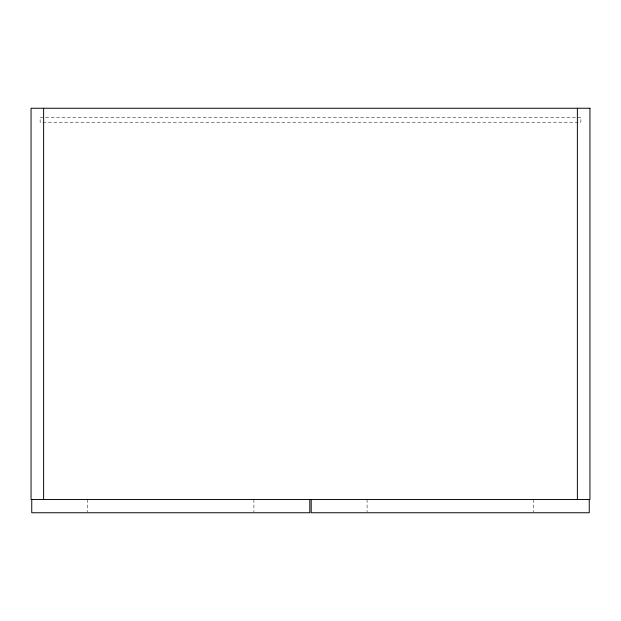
<?xml version="1.0" encoding="UTF-8"?>
<svg xmlns="http://www.w3.org/2000/svg" width="621" height="621" viewBox="0 0 621 621"><rect width="100%" height="100%" fill="white"/><g stroke="black" fill="none" stroke-linecap="round" stroke-linejoin="round"><path stroke-width="0.47" stroke-dasharray="3.1 2.33" d="M533.361 499.478L533.361 511.805M367.089 499.478L367.089 511.805M253.911 499.478L253.911 511.805M87.639 499.478L87.639 511.805M580.868 117.33L40.132 117.33L40.132 122.221L580.868 122.221L580.868 117.33"/><path stroke-width="0.93" d="M589.251 499.478L589.251 512.752L311.199 512.752L311.199 499.478M577.375 108.248L577.375 499.478M309.801 499.478L309.801 512.752L31.749 512.752L31.749 499.478M43.625 108.248L43.625 499.478M589.95 108.248L31.05 108.248L31.05 499.478L589.95 499.478L589.95 108.248"/></g></svg>
